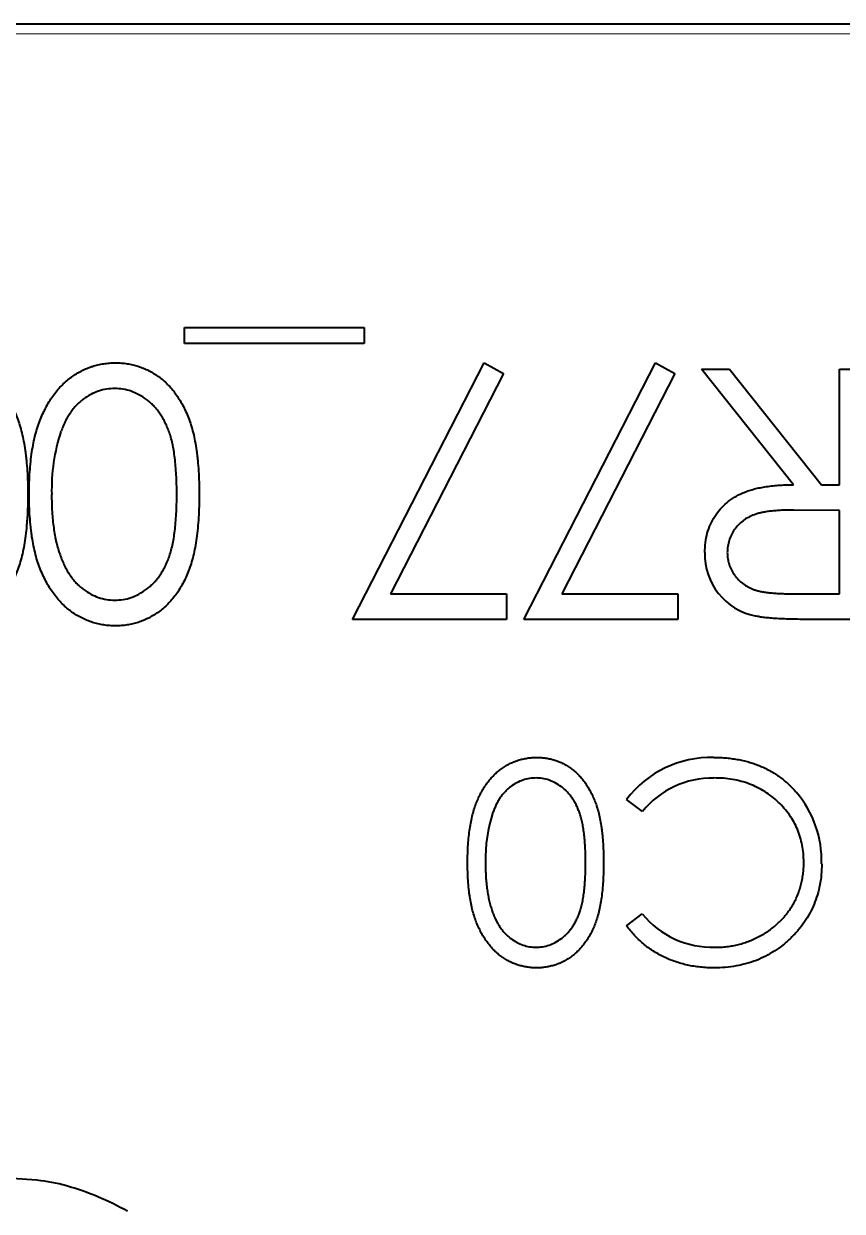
# Model space of a CAD drawing. Header units: inches. Extents: x 7.25 to 10.75, y 3.17 to 5.42.
# Drawn here: x 8.446 to 8.5747, y 4.0482 to 4.2351 of the extents above; entities that cross this region are included whole.
import ezdxf

# ---------------------------------------------------------------- set-up
doc = ezdxf.new("R2010")
doc.units = ezdxf.units.IN
doc.header["$LTSCALE"] = 0.5
doc.header["$MEASUREMENT"] = 0
doc.layers.add('TANGENT_LINES', color=7, linetype='Continuous', lineweight=15)
doc.layers.add('Visible', color=7, linetype='Continuous', lineweight=40)

msp = doc.modelspace()

# ---------------------------------------------------------------- linework, layer by layer
at = {"layer": 'TANGENT_LINES'}
msp.add_line((8.682242925906346, 4.233552488801096), (8.212951587323667, 4.23355248880109), dxfattribs=at)
at = {"layer": 'Visible'}
for p, q in [((8.211376784174062, 4.235127291950696), (8.683817729055951, 4.235127291950703)), ((8.471238289271252, 4.184791131695513), (8.471238289271252, 4.187314854691676)), ((8.471238289271252, 4.187314854691676), (8.49950398682829, 4.187314854691677)), ((8.49950398682829, 4.187314854691677), (8.49950398682829, 4.184791131695513)), ((8.49950398682829, 4.184791131695513), (8.471238289271252, 4.184791131695513)), ((8.497686906271051, 4.141383096161493), (8.518381434839595, 4.181762664100116)), ((8.518381434839595, 4.181762664100116), (8.52143356233808, 4.180082810980795)), ((8.524640267870081, 4.141383096161493), (8.545334796438626, 4.181762664100117)), ((8.545334796438626, 4.181762664100117), (8.548386923937112, 4.180082810980795)), ((8.567067206089343, 4.162582369329272), (8.552603118667578, 4.180753174901652)), ((8.552603118667578, 4.180753174901652), (8.556972314104687, 4.180753174901652)), ((8.556972314104687, 4.180753174901652), (8.571436401526451, 4.162582369329272)), ((8.574307136434587, 4.180753174901652), (8.577840348629218, 4.180753174901652)), ((8.574307136434589, 4.162582369329272), (8.574307136434587, 4.180753174901652)), ((8.52143356233808, 4.180082810980795), (8.503664975118214, 4.145421052955355)), ((8.548386923937112, 4.180082810980795), (8.530618336717245, 4.145421052955356)), ((8.571436401526451, 4.162582369329272), (8.574307136434589, 4.162582369329272)), ((8.574307136434589, 4.158544412535409), (8.567098752626794, 4.15859961897595)), ((8.574307136434589, 4.145421052955356), (8.574307136434589, 4.158544412535409)), ((8.503664975118214, 4.145421052955355), (8.521914647034226, 4.145421052955355)), ((8.521914647034226, 4.145421052955355), (8.521914647034226, 4.141383096161493)), ((8.530618336717245, 4.145421052955356), (8.548868008633256, 4.145421052955356)), ((8.548868008633256, 4.145421052955356), (8.548868008633256, 4.141383096161494)), ((8.56692524667081, 4.145421052955356), (8.574307136434589, 4.145421052955356)), ((8.521914647034226, 4.141383096161493), (8.497686906271051, 4.141383096161493)), ((8.548868008633256, 4.141383096161494), (8.524640267870081, 4.141383096161493)), ((8.577840348629218, 4.141383096161494), (8.56996160090057, 4.141383096161494)), ((8.543297369119456, 4.111170967503382), (8.540795437949061, 4.113066562525648)), ((8.540805722044471, 4.093140287790011), (8.54327034161077, 4.095026475597803))]:
    msp.add_line(p, q, dxfattribs=at)
for centre, radius, start, end in [((8.479708151632662, 4.161829662664731), 0.02935490296008465, 161.8535666274531, 181.4854622774632), ((8.56295406849305, 4.151596763902221), 0.00984455790763057, 178.1676803809444, 258.8223411680793), ((8.5539952208369, 4.10311488988305), 0.01653088128041207, 88.21998771357086, 142.9863734387144), ((8.554316679122428, 4.102254755237618), 0.01417476751519199, 89.144286737352, 141.0221431163676), ((8.55490392928626, 4.103395083892898), 0.01657305789992723, 358.3804952929358, 40.50816024135418), ((8.542089990693947, 4.103718215331386), 0.02348392236806831, 161.8535666274542, 181.4854622774596), ((8.554260537853642, 4.103979863512163), 0.01417559714040386, 219.1686858988339, 271.8700951306567), ((8.44106350499274, 3.978149268841209), 0.0752906250813689, 84.68690893811976, 89.45941577047648), ((8.44566960002541, 4.02767829416679), 0.02554788228260197, 73.99881118103579, 84.6869360597433), ((8.440461372735266, 4.009516954206972), 0.04444127932379685, 67.29128138512397, 73.99863886303079), ((8.439921260788427, 4.008226641657007), 0.04584005761499717, 60.81260976613423, 67.2911294196102)]:
    msp.add_arc(centre, radius, start, end, dxfattribs=at)
for points, knots in [([(8.433443960076826, 4.181762664100115), (8.433754467545546, 4.181757418256812), (8.434366727666287, 4.181747074477749), (8.435273954051784, 4.181640058377276), (8.436154521459839, 4.181468005466188), (8.437012775196756, 4.181227098807613), (8.437853118314772, 4.180932218668728), (8.438664100672586, 4.180548038092322), (8.439454736369095, 4.180105583829642), (8.440222927650337, 4.179601703253715), (8.440954195166313, 4.179024387648679), (8.441652823392314, 4.178385940961526), (8.44230061548549, 4.177669991257784), (8.442906844372244, 4.176887810405865), (8.443475107127824, 4.176041517606902), (8.443933140458778, 4.175254795458366), (8.444194521554275, 4.17474730279904), (8.44429191632168, 4.174549121292127), (8.44435529639592, 4.174420153802846), (8.44457923902545, 4.173949999608856), (8.444938874402999, 4.173103734245819), (8.445334344943959, 4.171965884434578), (8.445682320405778, 4.170729223400521), (8.445960237721428, 4.169381190341106), (8.4461621142353, 4.168136430385478), (8.446265387126106, 4.167339007412862), (8.44630187949029, 4.167027257761633), (8.446326351758682, 4.16681819426832), (8.446409261527108, 4.166055639501075), (8.446516105934101, 4.164700505567659), (8.446595835173952, 4.162927545631848), (8.446603047200938, 4.16170966881709), (8.446606752828693, 4.161083908800297)], [0, 0, 0, 0, 0.03378863612888435, 0.0666245952833985, 0.0992892558795274, 0.1313669571709094, 0.163592400582435, 0.196112573827988, 0.2289123473464795, 0.262169615280896, 0.2960042734452655, 0.3302324060715755, 0.3650759225315745, 0.4009684165232625, 0.437876761292654, 0.475965588035513, 0.5, 0.5, 0.5, 0.515640499538374, 0.556675158674314, 0.600028358548975, 0.646689741617229, 0.696419229102452, 0.749771654759512, 0.7839377780773982, 0.7839377780773982, 0.7839377780773982, 0.806850038173573, 0.8674296863796981, 0.931883749922903, 1, 1, 1, 1]), ([(8.446808650668386, 4.161083908800297), (8.446816063840018, 4.161685972234141), (8.44683054043546, 4.162861694205154), (8.446903500462696, 4.164577531413159), (8.447050650093141, 4.166197180541956), (8.447232030530012, 4.167722368381239), (8.447486337145534, 4.169153802070005), (8.447792755588752, 4.170490548879323), (8.448141873834059, 4.171737341505561), (8.448565584536777, 4.17288524684396), (8.448976801898443, 4.173827464630741), (8.449252520931008, 4.174384861048166), (8.449360241094546, 4.174593056391623), (8.44942327193187, 4.174714878772821), (8.449656138355037, 4.175153499608376), (8.450081799203005, 4.175885812642254), (8.45067027425881, 4.176751760416477), (8.451306152609407, 4.177547807722109), (8.45198622836603, 4.17827287217067), (8.452702239122933, 4.17893911559159), (8.45346387204117, 4.179528697546161), (8.454247774569687, 4.180060380501422), (8.455067181447864, 4.180508619815924), (8.455742047426146, 4.180822910586252), (8.456145907248242, 4.180983359982646), (8.456265140133423, 4.181028397208922), (8.45642921423495, 4.181090372077897), (8.456880781244944, 4.181248968312517), (8.457636258669707, 4.18146077254041), (8.45853905225005, 4.181630055212299), (8.459460908593517, 4.181749047929078), (8.460084103174104, 4.181758109660657), (8.460397321675856, 4.181762664100115)], [0, 0, 0, 0, 0.06506854387025561, 0.1270672031379948, 0.1855315285501355, 0.2407849061748915, 0.293004239716325, 0.342555659893992, 0.3889551744151755, 0.432815093954799, 0.474671242391046, 0.5, 0.5, 0.5, 0.5148207424503041, 0.5536550811645821, 0.5914786483317941, 0.627861043542398, 0.663639446795151, 0.698822989870328, 0.733432937781674, 0.767629981952886, 0.801074091832881, 0.834250455532269, 0.8480208185033187, 0.8480208185033187, 0.8480208185033187, 0.866969952617751, 0.8997116432825839, 0.932696477772156, 0.966173151931372, 1, 1, 1, 1]), ([(8.460397321675856, 4.181762664100115), (8.460707829144576, 4.181757418256813), (8.461320089265318, 4.18174707447775), (8.462227315650816, 4.181640058377277), (8.46310788305887, 4.181468005466188), (8.463966136795786, 4.181227098807613), (8.464806479913804, 4.180932218668728), (8.465617462271616, 4.180548038092322), (8.466408097968126, 4.180105583829642), (8.467176289249368, 4.179601703253716), (8.467907556765343, 4.17902438764868), (8.468606184991344, 4.178385940961526), (8.469253977084522, 4.177669991257785), (8.469860205971274, 4.176887810405865), (8.470428468726857, 4.176041517606902), (8.470958841304036, 4.175130544921628), (8.471446188881387, 4.174153336849032), (8.471892236002029, 4.173103734245819), (8.47228770654299, 4.171965884434578), (8.472635682004809, 4.170729223400521), (8.472913599320458, 4.169381190341107), (8.47311547583433, 4.168136430385478), (8.473218748725136, 4.167339007412862), (8.473255241089321, 4.167027257761633), (8.473279713357712, 4.16681819426832), (8.473362623126139, 4.166055639501076), (8.473469467533134, 4.164700505567659), (8.473549196772982, 4.162927545631848), (8.473556408799968, 4.16170966881709), (8.473560114427723, 4.161083908800298)], [0, 0, 0, 0, 0.03378863612888435, 0.0666245952833985, 0.0992892558795274, 0.1313669571709094, 0.1635924005824355, 0.196112573827988, 0.2289123473464795, 0.262169615280896, 0.2960042734452655, 0.3302324060715755, 0.3650759225315745, 0.4009684165232625, 0.437876761292654, 0.475965588035513, 0.515640499538374, 0.556675158674314, 0.600028358548975, 0.646689741617229, 0.696419229102452, 0.749771654759512, 0.7839377780773991, 0.7839377780773991, 0.7839377780773991, 0.806850038173573, 0.8674296863796981, 0.931883749922903, 1, 1, 1, 1]), ([(8.46027902216041, 4.177724707306253), (8.459843347414571, 4.177705712323793), (8.458973543353897, 4.177667789738116), (8.457696106450497, 4.177336816357972), (8.45646622471333, 4.176798758746361), (8.45549561508493, 4.176184040678128), (8.454759241640387, 4.175594876529025), (8.454231447548525, 4.175093136596609), (8.453747072260182, 4.174531172164671), (8.453287652952662, 4.173924889532582), (8.452866291965753, 4.173262654454255), (8.452483129293817, 4.172547665540819), (8.452133485413938, 4.171777933315595), (8.451934283536849, 4.171240590944849), (8.451832436757625, 4.170965861657152)], [0, 0, 0, 0, 0.112801787087641, 0.2252034422403035, 0.339662800450312, 0.459731034329041, 0.521784425403361, 0.5839686717932131, 0.648210363731515, 0.713910492835736, 0.7810269995615571, 0.851466220047841, 0.924058511320342, 1, 1, 1, 1]), ([(8.470026902233094, 4.161068135531571), (8.470025529159294, 4.161593990558532), (8.470022864292662, 4.162614571908918), (8.469955261283761, 4.164095031120396), (8.469861164788636, 4.165478175473277), (8.469742785983556, 4.166763465140141), (8.469565496888434, 4.167946408071517), (8.469364351571912, 4.169031922190843), (8.469123090039922, 4.170017998230396), (8.46883622678913, 4.170913253326212), (8.468509461627319, 4.171730364652594), (8.468153317906644, 4.172491111116639), (8.467767327986667, 4.17320450898676), (8.467343579917445, 4.173868827453242), (8.46687369589819, 4.174475945955042), (8.46637945981249, 4.175041253555444), (8.465838606593929, 4.175545089357116), (8.465090566261612, 4.176149462391415), (8.464102963670076, 4.176773964451263), (8.462858643830717, 4.17731779304262), (8.461580032394714, 4.177659552190574), (8.460712189468115, 4.177703014113304), (8.46027902216041, 4.177724707306253)], [0, 0, 0, 0, 0.0729549340450058, 0.141591201543288, 0.2055734725150375, 0.2653145189048605, 0.3206133264516475, 0.371476907524421, 0.4184526648531625, 0.461363898971065, 0.50180089648309, 0.540473680155394, 0.57785187203293, 0.614276413621998, 0.649659667747193, 0.684282720333054, 0.718344018991836, 0.752067718943192, 0.817642769775743, 0.8797156987693271, 0.939962376455099, 1, 1, 1, 1]), ([(8.553107863266812, 4.151911753036115), (8.553124387430012, 4.152436332390569), (8.55315663035228, 4.153459922580536), (8.5534572501912, 4.154945421808981), (8.553949674485112, 4.156331128385364), (8.554628226667443, 4.157615297540769), (8.555492337755334, 4.158772897601063), (8.556530861839736, 4.15978966312754), (8.557744378279441, 4.160640505788855), (8.558874066872683, 4.161230526089209), (8.559871976880519, 4.161608399077114), (8.560693498959123, 4.161874274879803), (8.561589640438267, 4.162079696311491), (8.56255181518074, 4.162263724790351), (8.563584027278514, 4.16240266398508), (8.564683802749709, 4.162504425452678), (8.565851925940148, 4.162568025550521), (8.566654390162343, 4.162577496921601), (8.567067206089343, 4.162582369329272)], [0, 0, 0, 0, 0.0787802355821393, 0.153720644208584, 0.2267135303087815, 0.2991911660659355, 0.371189996837668, 0.4430064143534095, 0.516689173294881, 0.593217216623412, 0.633872917807846, 0.6769891422899791, 0.722899506325827, 0.771958610506145, 0.824211323334836, 0.879378650627202, 0.937948119330418, 1, 1, 1, 1]), ([(8.446606752828693, 4.161083908800297), (8.446603063085686, 4.160452892065329), (8.446595895706713, 4.159227132962335), (8.446531082787331, 4.15777528688795), (8.446474430624184, 4.156955217250858), (8.446457159081326, 4.156728632571109), (8.446431733463621, 4.156395074909664), (8.446357523555196, 4.155539688924183), (8.446202182133785, 4.154200271359029), (8.44598128249408, 4.152745133373228), (8.445686395045369, 4.151403910100024), (8.445351043221052, 4.150170393408001), (8.444962375827332, 4.149040562624163), (8.444523821332306, 4.147999190080473), (8.44404648388593, 4.147027040626011), (8.44351148823995, 4.146125512108537), (8.442949170196357, 4.145280476572581), (8.442337638782053, 4.144504840094767), (8.441690006394253, 4.143789665871873), (8.440993320294243, 4.143140985105741), (8.440254337701832, 4.142558353575001), (8.439478067046174, 4.142047470738381), (8.438685720893721, 4.141594696303583), (8.437863141789673, 4.141221748410632), (8.437021158521071, 4.140916666769479), (8.436157996507815, 4.140667621585548), (8.435273876105056, 4.140496553059784), (8.434366747857682, 4.140389108414615), (8.433754474339866, 4.140378823137228), (8.433443960076826, 4.140373606963027)], [0, 0, 0, 0, 0.06858951174184419, 0.1332361151905642, 0.1579364661951347, 0.1579364661951347, 0.1579364661951347, 0.1942981095643235, 0.2512605020179395, 0.3044907520393915, 0.3542085150293625, 0.4004507517000455, 0.443377719431021, 0.483978807973634, 0.5232133168173589, 0.5610005732923079, 0.597855693900393, 0.6334712897196421, 0.6682645596310051, 0.702637508580378, 0.7368246435676999, 0.770429955526166, 0.803571571845132, 0.835925176671514, 0.868470045918143, 0.9008539254905381, 0.933471481585626, 0.966260089215774, 1, 1, 1, 1]), ([(8.460397321675856, 4.140373606963027), (8.46008405983442, 4.140377951731221), (8.459460779023113, 4.140386596290776), (8.458542610876155, 4.14050827366754), (8.457640435652284, 4.140665326178873), (8.45676794113153, 4.140917212544687), (8.45590863011778, 4.14121862724734), (8.455083871955765, 4.141616339159723), (8.454264548316985, 4.142048881748241), (8.45348787997844, 4.14257654732172), (8.452730661510017, 4.143159704614688), (8.452020848255358, 4.143821737227833), (8.451340295491542, 4.144544323336335), (8.450714707427675, 4.145343578721848), (8.450117272231271, 4.146207248430708), (8.449570669143336, 4.147142572504112), (8.449063529818915, 4.148147478132539), (8.448586321383411, 4.149217306721119), (8.448169015208208, 4.150380635050798), (8.447797996659416, 4.151630207138852), (8.447493884181236, 4.152977338459277), (8.44729310893575, 4.154124679901904), (8.44719440681905, 4.154823676063828), (8.447165681904659, 4.155041878594189), (8.44712728754523, 4.155333532949188), (8.44702804760386, 4.156168184491703), (8.446905110534079, 4.157577312176925), (8.446830039175158, 4.15930082351361), (8.446815904257024, 4.160479202388784), (8.446808650668386, 4.161083908800297)], [0, 0, 0, 0, 0.03378794120025404, 0.0672261112531337, 0.09984138055824929, 0.132545412477981, 0.165129804876331, 0.198010643182707, 0.2312798105720805, 0.2650439104334925, 0.299215763973783, 0.3343588397409625, 0.3696950076454845, 0.4062575751144955, 0.4438035186000605, 0.482981531123426, 0.523084852144338, 0.565266776706569, 0.609342882931077, 0.6563925906619911, 0.70588701792744, 0.758325751711764, 0.7820809802164046, 0.7820809802164046, 0.7820809802164046, 0.813832746962002, 0.8727952177377409, 0.934722567563034, 1, 1, 1, 1]), ([(8.450341862863015, 4.161068135531571), (8.450348051718235, 4.160594934490828), (8.45036015844206, 4.159669252097259), (8.450406435019731, 4.158313592022942), (8.450525935293093, 4.157025990660684), (8.450658658797323, 4.155800900987078), (8.450854353047, 4.15464510452963), (8.451065352088674, 4.15354892570959), (8.451348829982328, 4.152525944234187), (8.451651640675186, 4.1515601457717), (8.451998210575209, 4.150662496778007), (8.452379727776641, 4.149828834143795), (8.452787126594881, 4.149055056362122), (8.45322982888506, 4.148343554198973), (8.453701668248465, 4.147690200616421), (8.454219562189186, 4.14711002924587), (8.45475062060931, 4.146574817942539), (8.455505897626011, 4.145974806553045), (8.45648664781325, 4.145358195803568), (8.45771545048673, 4.144806189181753), (8.458987208281455, 4.144479496769076), (8.459848728015166, 4.144434191766922), (8.460279022160412, 4.144411563756889)], [0, 0, 0, 0, 0.0656741831955706, 0.1284727417353338, 0.1881550331005445, 0.2450799531743085, 0.299416443241135, 0.3507854678894875, 0.399898966499719, 0.446624038796894, 0.491202067066805, 0.533319379326686, 0.573791467117235, 0.612460893507213, 0.6495277590446701, 0.6854588262817329, 0.720283940525894, 0.754012214844743, 0.819093016503046, 0.88050622502692, 0.94031770863479, 1, 1, 1, 1]), ([(8.460279022160412, 4.144411563756889), (8.460714528037538, 4.14443424806327), (8.46158633317924, 4.144479658001407), (8.462871672159885, 4.144804678329219), (8.464108776136964, 4.145356580738958), (8.465092760477608, 4.145973618581782), (8.465838862147157, 4.1465725174364), (8.466368313390806, 4.147082249317862), (8.466869403856258, 4.147634054804964), (8.46732712028235, 4.148246559137638), (8.467748355648823, 4.148908536874869), (8.468149262699834, 4.14961270926723), (8.468500643841365, 4.150374877176523), (8.468828458064406, 4.151191347780853), (8.469115799798056, 4.152086652118231), (8.469354304648633, 4.153076296121333), (8.469571435111737, 4.15416440252372), (8.46972780443576, 4.155355988714685), (8.469865498011506, 4.156641552698443), (8.469954228273652, 4.158028234204823), (8.470023173984432, 4.159513777181964), (8.470025634592957, 4.160539638854449), (8.470026902233094, 4.161068135531571)], [0, 0, 0, 0, 0.0603773252519301, 0.120864643536181, 0.182579107185414, 0.2476255055353485, 0.281335950260945, 0.3151192740020365, 0.3494568436006745, 0.384605618614711, 0.4210158434021625, 0.458236747948931, 0.496894331139704, 0.537315434739382, 0.580209802437032, 0.62716709576955, 0.678437708587871, 0.7340241630348799, 0.793778448840315, 0.857735571342367, 0.926709146237917, 1, 1, 1, 1]), ([(8.473560114427723, 4.161083908800298), (8.473556424684718, 4.160452892065329), (8.473549257305743, 4.159227132962335), (8.473469522536348, 4.157441029002766), (8.473337066494556, 4.155765435198408), (8.473155543732815, 4.15420027135903), (8.472934644093112, 4.152745133373228), (8.4726397566444, 4.151403910100024), (8.472304404820083, 4.150170393408001), (8.471915737426363, 4.149040562624163), (8.471477182931336, 4.147999190080473), (8.470999845484963, 4.147027040626011), (8.470464849838981, 4.146125512108537), (8.469902531795388, 4.145280476572581), (8.469291000381084, 4.144504840094767), (8.468643367993284, 4.143789665871873), (8.467946681893274, 4.143140985105741), (8.467207699300863, 4.142558353575001), (8.466431428645205, 4.142047470738381), (8.465639082492753, 4.141594696303583), (8.464816503388706, 4.141221748410632), (8.463974520120102, 4.14091666676948), (8.463111358106847, 4.140667621585549), (8.462227237704086, 4.140496553059785), (8.461320109456713, 4.140389108414615), (8.460707835938898, 4.140378823137229), (8.460397321675856, 4.140373606963027)], [0, 0, 0, 0, 0.06858951174184419, 0.1332361151905642, 0.1942981095643235, 0.2512605020179395, 0.3044907520393915, 0.3542085150293625, 0.4004507517000455, 0.443377719431021, 0.483978807973634, 0.5232133168173589, 0.5610005732923079, 0.597855693900393, 0.6334712897196421, 0.6682645596310051, 0.702637508580378, 0.7368246435676999, 0.770429955526166, 0.803571571845132, 0.835925176671514, 0.868470045918143, 0.9008539254905381, 0.933471481585626, 0.966260089215774, 1, 1, 1, 1]), ([(8.567098752626794, 4.15859961897595), (8.566762194214817, 4.158599767956385), (8.566109848155373, 4.158600056722901), (8.565166084240214, 4.158555131184027), (8.564287340807056, 4.15850402922914), (8.56347699037888, 4.158425845557026), (8.562734633305332, 4.158325146064205), (8.562060763869566, 4.158198985645344), (8.561453880030225, 4.158052632963097), (8.56074837022544, 4.157823765974583), (8.559951245593819, 4.157477002997043), (8.559103885029602, 4.156938417793807), (8.558360394119031, 4.156291268050746), (8.557754875991401, 4.155529891151694), (8.557247550451123, 4.154706058143025), (8.556906140541418, 4.15381133144011), (8.556678605330644, 4.152874735106109), (8.55665372965021, 4.152231220483074), (8.55664107546144, 4.151903866401752)], [0, 0, 0, 0, 0.0716548250710895, 0.1388874593878474, 0.2011471656056695, 0.259076251637747, 0.312196986680819, 0.360614451384046, 0.4050108293391095, 0.445018904879657, 0.518453386676488, 0.589422714126957, 0.658039355668165, 0.727281089255689, 0.795826908360878, 0.863187593867582, 0.930403913260618, 1, 1, 1, 1]), ([(8.55664107546144, 4.151903866401752), (8.556654636661506, 4.151587282839687), (8.556681510011664, 4.150959929738415), (8.55689970913735, 4.150041037081591), (8.557272742364347, 4.149173517129295), (8.557763469228265, 4.148356249786603), (8.55837933353827, 4.147625976392141), (8.55908759598433, 4.146994359415807), (8.55988812026772, 4.146477293960672), (8.560629728957803, 4.146133633530887), (8.561297903550049, 4.145931816917666), (8.561875283025156, 4.145785130277351), (8.56253087444587, 4.145683324280521), (8.56326169638482, 4.14558689544182), (8.564069143575868, 4.145508833692021), (8.56495558257005, 4.1454549877603), (8.565915522165557, 4.145423453161084), (8.566580838970369, 4.145421871643356), (8.56692524667081, 4.145421052955356)], [0, 0, 0, 0, 0.0688014986821182, 0.1363394652859648, 0.2039814127803945, 0.273501336370602, 0.342898898776512, 0.41093836794998, 0.479129006802769, 0.5494902105016469, 0.587826649796458, 0.630813746501977, 0.678938503431036, 0.73198415042472, 0.791150269190541, 0.855310101967519, 0.925099870170592, 1, 1, 1, 1]), ([(8.56996160090057, 4.141383096161494), (8.569435828926288, 4.141384846285094), (8.56842628849424, 4.141388206716273), (8.566980019986257, 4.141406944206803), (8.565665879412578, 4.141460648995422), (8.56448455388595, 4.141506864782566), (8.563436065078568, 4.141591138588226), (8.562517197916048, 4.141671685799922), (8.561732184445843, 4.141777126303622), (8.561256978019493, 4.141875050071515), (8.561041817436001, 4.141919387298179)], [0, 0, 0, 0, 0.1762577548177995, 0.338434413880475, 0.484822050787837, 0.617157578266332, 0.734698360612476, 0.8373851838323609, 0.9263724209295839, 1, 1, 1, 1]), ([(8.515770389922524, 4.103121612239839), (8.51577632045983, 4.103603262986914), (8.515787901736184, 4.104543840563725), (8.515846269757972, 4.105916510330129), (8.515963989462328, 4.107212229633166), (8.516109093811824, 4.108432379904592), (8.516312539104243, 4.109577526855605), (8.516557673858818, 4.11064692430306), (8.516836968455062, 4.11164435840405), (8.517175937017237, 4.11256268267477), (8.51750491090657, 4.113316456904195), (8.517725486132623, 4.113762374038134), (8.517811662263451, 4.1139289303129), (8.517862086933311, 4.114026388217859), (8.518048380071845, 4.114377284886302), (8.51838890875022, 4.114963135313405), (8.518859688794864, 4.115655893532783), (8.519368391475341, 4.116292731377289), (8.51991245208064, 4.116872782936138), (8.520485260686163, 4.117405777672873), (8.52109456702075, 4.11787744323653), (8.521721689043567, 4.118302789600738), (8.522377214546108, 4.118661381052341), (8.522917107328732, 4.118912813668604), (8.523240195186409, 4.119041173185718), (8.523335581494555, 4.119077202966739), (8.523466840775775, 4.119126782861919), (8.52382809438377, 4.119253659849615), (8.52443247632358, 4.11942310323193), (8.525154711187856, 4.11955852936944), (8.525892196262628, 4.119653723542863), (8.5263907519271, 4.119660972928127), (8.5266413267285, 4.119664616479694)], [0, 0, 0, 0, 0.0650685438702569, 0.1270672031379952, 0.185531528550135, 0.2407849061748925, 0.2930042397163265, 0.3425556598939925, 0.388955174415176, 0.4328150939547985, 0.474671242391047, 0.5, 0.5, 0.5, 0.5148207424503041, 0.5536550811645821, 0.5914786483317941, 0.627861043542399, 0.6636394467951521, 0.698822989870328, 0.733432937781675, 0.767629981952887, 0.801074091832881, 0.834250455532269, 0.8480208185033195, 0.8480208185033195, 0.8480208185033195, 0.866969952617751, 0.8997116432825849, 0.932696477772156, 0.966173151931373, 1, 1, 1, 1]), ([(8.5266413267285, 4.119664616479694), (8.526889732703477, 4.119660419805052), (8.52737954080007, 4.119652144781801), (8.528105321908468, 4.119566531901423), (8.528809775834912, 4.119428889572553), (8.529496378824446, 4.119236164245692), (8.530168653318858, 4.119000260134584), (8.530817439205109, 4.118692915673459), (8.531449947762315, 4.118338952263315), (8.53206450078731, 4.117935847802574), (8.53264951480009, 4.117473995318545), (8.53320841738089, 4.116963237968823), (8.533726651055433, 4.11639047820583), (8.534211634164835, 4.115764733524294), (8.5346662443693, 4.115087699285123), (8.535090542431044, 4.114358921136904), (8.535480420492926, 4.113577154678827), (8.535837258189439, 4.112737472596257), (8.536153634622206, 4.111827192747264), (8.536432014991663, 4.110837863920018), (8.536654348844182, 4.109759437472487), (8.53681585005528, 4.108763629507984), (8.536898468367925, 4.108125691129891), (8.536927662259272, 4.107876291408909), (8.536947240073985, 4.107709040614258), (8.537013567888726, 4.107098996800462), (8.537099043414322, 4.106014889653729), (8.537162826806203, 4.10459652170508), (8.53716859642779, 4.103622220253273), (8.537171560929995, 4.10312161223984)], [0, 0, 0, 0, 0.0337886361288849, 0.0666245952833987, 0.0992892558795278, 0.13136695717091, 0.1635924005824355, 0.1961125738279885, 0.22891234734648, 0.2621696152808965, 0.296004273445266, 0.330232406071575, 0.3650759225315735, 0.400968416523262, 0.4378767612926535, 0.475965588035514, 0.515640499538374, 0.556675158674314, 0.600028358548975, 0.646689741617228, 0.696419229102452, 0.749771654759512, 0.7839377780773913, 0.7839377780773913, 0.7839377780773913, 0.806850038173573, 0.8674296863796971, 0.931883749922903, 1, 1, 1, 1]), ([(8.55450953791364, 4.119664616479694), (8.554848288573327, 4.119662258841397), (8.555518126054514, 4.119657596903616), (8.55650709119838, 4.119582076836926), (8.55746987707736, 4.11947904208408), (8.558403731978297, 4.119323900297228), (8.559313752001213, 4.119140824121265), (8.56019168751969, 4.118895413487968), (8.561046177601655, 4.118620505352119), (8.561873789216468, 4.118297400859478), (8.562675226335, 4.11793280079165), (8.563447904052595, 4.117520728270605), (8.564191466998818, 4.117064648498626), (8.564913225566695, 4.116574614659043), (8.565602517658258, 4.116034886408239), (8.566265316536525, 4.115452959438579), (8.566905338819833, 4.114830795112357), (8.567301313487926, 4.114382157511976), (8.567500402036394, 4.114156591040567)], [0, 0, 0, 0, 0.0696628008990768, 0.1377495622582726, 0.203916743517783, 0.268779862329336, 0.332413706477224, 0.3947535404471395, 0.456180031659168, 0.5169956491967189, 0.577395937965952, 0.637198343509276, 0.696999184261454, 0.7567561942255601, 0.8165539052726081, 0.8769479965978709, 0.938131787920596, 1, 1, 1, 1]), ([(8.526546687116145, 4.116434251044605), (8.526198147319473, 4.116419055058636), (8.525502304070933, 4.116388716990095), (8.524480354548214, 4.11612393828598), (8.523496449158479, 4.11569349219669), (8.52271996145576, 4.115201717742104), (8.522130862700125, 4.114730386422822), (8.521708627426635, 4.114328994476889), (8.52132112719596, 4.113879422931339), (8.520953591749945, 4.113394396825667), (8.520616502960419, 4.112864608763006), (8.52030997282287, 4.112292617632257), (8.520030257718966, 4.111676831852078), (8.519870896217293, 4.111246957955481), (8.519789418793914, 4.111027174525323)], [0, 0, 0, 0, 0.1128017870876406, 0.2252034422403025, 0.3396628004503115, 0.45973103432904, 0.52178442540336, 0.5839686717932111, 0.648210363731514, 0.713910492835735, 0.7810269995615571, 0.851466220047841, 0.92405851132034, 1, 1, 1, 1]), ([(8.534344991174292, 4.103108993624859), (8.53434389271525, 4.103529677646428), (8.534341760821945, 4.104346142726737), (8.534287678414826, 4.105530510095918), (8.534212401218724, 4.106637025578223), (8.534117698174661, 4.107665257311714), (8.533975866898562, 4.108611611656815), (8.533814950645345, 4.109480022952276), (8.533621941419753, 4.110268883783919), (8.53339245081912, 4.110985087860572), (8.53313103868967, 4.111638776921676), (8.532846123713131, 4.112247374092912), (8.53253733177715, 4.11281809238901), (8.532198333321771, 4.113349547162195), (8.531822426106368, 4.113835241963635), (8.531427037237808, 4.114287488043956), (8.530994354662958, 4.114690556685295), (8.530395922397105, 4.115174055112733), (8.529605840323876, 4.115673656760611), (8.528610384452389, 4.116108719633698), (8.527587495303587, 4.116382126952061), (8.526893220962307, 4.116416896490245), (8.526546687116145, 4.116434251044605)], [0, 0, 0, 0, 0.0729549340450044, 0.1415912015432876, 0.205573472515038, 0.26531451890486, 0.320613326451647, 0.37147690752442, 0.4184526648531615, 0.461363898971064, 0.501800896483089, 0.540473680155394, 0.57785187203293, 0.614276413621997, 0.649659667747193, 0.684282720333054, 0.718344018991836, 0.752067718943191, 0.817642769775743, 0.8797156987693271, 0.939962376455099, 1, 1, 1, 1]), ([(8.56866762392212, 4.103140540162311), (8.568656242345028, 4.103606053473689), (8.568633896128096, 4.104520027113304), (8.568435863886005, 4.105858942577293), (8.568132517289348, 4.107142855811268), (8.567685326817331, 4.108363073557541), (8.56712291384735, 4.10952976780907), (8.566421177537027, 4.110628790008655), (8.565605367913253, 4.11167624115471), (8.56466711581298, 4.112646752587954), (8.563637564933783, 4.113533252767807), (8.562532979019721, 4.114313913741251), (8.561356065634536, 4.114964665460511), (8.56011983100603, 4.115506181526205), (8.558814758974036, 4.115922439978011), (8.557443197236472, 4.116215480477406), (8.556008128652042, 4.116406636202865), (8.555027526629774, 4.11642493710856), (8.554528465836112, 4.116434251044605)], [0, 0, 0, 0, 0.06432246778181899, 0.1262886335379616, 0.186724295500042, 0.2464168158680675, 0.3055837265637825, 0.365436772767612, 0.426332987185888, 0.488845856906345, 0.551730190263503, 0.613923090908552, 0.675487543519686, 0.737336954842179, 0.8002313699638071, 0.864503875476207, 0.931041541922736, 1, 1, 1, 1]), ([(8.526641326728502, 4.086553370770023), (8.526390717255351, 4.086556846584578), (8.525892092606306, 4.086563762232222), (8.525157558088738, 4.086661104133634), (8.524435817909643, 4.0867867461427), (8.523737822293038, 4.086988255235351), (8.52305037348204, 4.087229386997474), (8.522390566952428, 4.08754755652738), (8.521735108041403, 4.087893590598194), (8.521113773370567, 4.088315723056978), (8.52050799859583, 4.088782248891352), (8.519940147992102, 4.089311874981868), (8.519395705781049, 4.08988994386867), (8.518895235329955, 4.09052934817708), (8.518417287172833, 4.091220283944168), (8.517980004702483, 4.091968543202891), (8.517574293242948, 4.092772467705633), (8.517192526494544, 4.093628330576497), (8.516858681554382, 4.09455899324024), (8.516561866715348, 4.095558650910682), (8.516318576732804, 4.096636355967023), (8.516157956536414, 4.097554229121125), (8.516078994843054, 4.098113426050664), (8.516056014911543, 4.098287988074953), (8.516025299424, 4.098521311558952), (8.515945907470904, 4.099189032792964), (8.515847557815079, 4.100316334941142), (8.51578750072794, 4.10169514401049), (8.515776192793435, 4.102637847110628), (8.515770389922524, 4.103121612239839)], [0, 0, 0, 0, 0.0337879412002536, 0.06722611125313349, 0.0998413805582491, 0.1325454124779806, 0.165129804876331, 0.198010643182707, 0.2312798105720805, 0.2650439104334925, 0.299215763973783, 0.3343588397409625, 0.369695007645484, 0.4062575751144955, 0.4438035186000605, 0.482981531123426, 0.523084852144338, 0.565266776706569, 0.609342882931078, 0.6563925906619911, 0.705887017927441, 0.758325751711763, 0.7820809802164144, 0.7820809802164144, 0.7820809802164144, 0.813832746962003, 0.8727952177377419, 0.934722567563035, 1, 1, 1, 1]), ([(8.518596959678229, 4.103108993624859), (8.518601910762404, 4.102730432792264), (8.518611596141463, 4.101989886877409), (8.518648617403601, 4.100905358817956), (8.518744217622292, 4.099875277728149), (8.518850396425675, 4.098895205989264), (8.519006951825414, 4.097970568823306), (8.519175751058755, 4.097093625767274), (8.519402533373677, 4.096275240586951), (8.519644781927965, 4.095502601816961), (8.519922037847984, 4.094784482622007), (8.520227251609128, 4.094117552514637), (8.520553170663721, 4.093498530289299), (8.520907332495865, 4.09292932855878), (8.521284803986587, 4.092406645692739), (8.521699119139164, 4.091942508596298), (8.522123965875265, 4.091514339553633), (8.522728187488624, 4.091034330442037), (8.523512787638415, 4.090541041842456), (8.5244958297772, 4.090099436545004), (8.52551323601298, 4.089838082614863), (8.526202451799948, 4.089801838613139), (8.526546687116145, 4.089783736205113)], [0, 0, 0, 0, 0.0656741831955706, 0.128472741735334, 0.1881550331005445, 0.245079953174309, 0.2994164432411355, 0.3507854678894875, 0.399898966499719, 0.446624038796894, 0.491202067066805, 0.533319379326685, 0.573791467117236, 0.612460893507213, 0.6495277590446701, 0.6854588262817329, 0.720283940525894, 0.754012214844743, 0.819093016503046, 0.88050622502692, 0.940317708634791, 1, 1, 1, 1]), ([(8.526546687116145, 4.089783736205113), (8.526895091817845, 4.089801883650217), (8.527592535931207, 4.089838211600727), (8.528620807115724, 4.090098227862977), (8.529610490297387, 4.090539749790768), (8.530397677769903, 4.091033380065028), (8.530994559105542, 4.091512499148722), (8.53141812010046, 4.091920284653891), (8.531818992472822, 4.092361729043573), (8.532185165613695, 4.092851732509712), (8.532522153906875, 4.093381314699497), (8.532842879547683, 4.093944652613386), (8.533123984460907, 4.094554386940819), (8.533386235839341, 4.095207563424283), (8.53361610922626, 4.095923806894186), (8.533806913106723, 4.096715522096669), (8.533980617477205, 4.097586007218577), (8.534105712936423, 4.098539276171349), (8.53421586779702, 4.099567727358356), (8.534286852006737, 4.10067707256346), (8.534342008575361, 4.101865506945173), (8.534343977062182, 4.102686196283161), (8.534344991174292, 4.103108993624859)], [0, 0, 0, 0, 0.0603773252519299, 0.1208646435361814, 0.1825791071854145, 0.2476255055353485, 0.281335950260945, 0.3151192740020365, 0.349456843600675, 0.3846056186147105, 0.4210158434021625, 0.45823674794893, 0.496894331139704, 0.537315434739381, 0.580209802437032, 0.62716709576955, 0.678437708587871, 0.7340241630348799, 0.793778448840315, 0.857735571342367, 0.926709146237917, 1, 1, 1, 1]), ([(8.537171560929995, 4.10312161223984), (8.53716860913559, 4.102616798851865), (8.53716287523241, 4.10163619156947), (8.537099087416895, 4.100207308401814), (8.53699312258346, 4.098866833358327), (8.536847904374067, 4.097614702286825), (8.536671184662305, 4.096450591898185), (8.536435274703337, 4.095377613279621), (8.536166993243882, 4.094390799926003), (8.535856059328905, 4.093486935298932), (8.535505215732885, 4.09265383726398), (8.535123345775785, 4.09187611770041), (8.534695349259001, 4.091154894886431), (8.534245494824127, 4.090478866457667), (8.533756269692683, 4.089858357275416), (8.533238163782443, 4.0892862178971), (8.532680814902434, 4.088767273284194), (8.532089628828507, 4.088301168059602), (8.531468612303978, 4.087892461790307), (8.530834735382017, 4.087530242242468), (8.53017667209878, 4.087231883928108), (8.529503085483897, 4.086987818615186), (8.528812555873293, 4.08678858246804), (8.528105259551085, 4.08665172764743), (8.527379556953186, 4.086565771931294), (8.526889738138934, 4.086557543709384), (8.526641326728502, 4.086553370770023)], [0, 0, 0, 0, 0.0685895117418439, 0.1332361151905636, 0.1942981095643235, 0.2512605020179395, 0.3044907520393915, 0.3542085150293625, 0.4004507517000455, 0.44337771943102, 0.483978807973633, 0.5232133168173579, 0.5610005732923079, 0.597855693900392, 0.6334712897196421, 0.6682645596310041, 0.702637508580377, 0.736824643567699, 0.770429955526165, 0.803571571845132, 0.835925176671513, 0.868470045918143, 0.9008539254905371, 0.933471481585626, 0.966260089215773, 1, 1, 1, 1]), ([(8.571494193677824, 4.102926023707638), (8.571480198685185, 4.102359495441799), (8.571452664410867, 4.101244886446865), (8.571218731493236, 4.099609125337401), (8.57084240936778, 4.098041958643559), (8.570307904183572, 4.096546311898111), (8.569630240729754, 4.095114318375212), (8.56879310584706, 4.093756917206738), (8.567806224927182, 4.092465427446049), (8.566677337928905, 4.091259445432123), (8.565439386655116, 4.090156729098064), (8.564113683043066, 4.08918659453115), (8.56270282187796, 4.088379237806749), (8.561222346272329, 4.087704356705052), (8.559661170285228, 4.087185621378745), (8.558022624781287, 4.086822488090214), (8.556309788652772, 4.086596462296829), (8.555141172898896, 4.086567888997366), (8.554547393758584, 4.086553370770024)], [0, 0, 0, 0, 0.0645578459297187, 0.1270135315497586, 0.1879548102020905, 0.2480139127896345, 0.307747681848837, 0.3682345146974855, 0.4294698439426695, 0.492743436746585, 0.556257768706083, 0.618216785543143, 0.679655475587555, 0.7412455456206289, 0.8034152647056969, 0.8668154615439919, 0.932328311949265, 1, 1, 1, 1]), ([(8.554724054368315, 4.089783736205113), (8.555039764598614, 4.089787371413291), (8.555668254970483, 4.089794608091484), (8.556600974641825, 4.089890078284706), (8.557516277689887, 4.090024262401528), (8.558413568721674, 4.090223365424741), (8.559291705591896, 4.090475087523396), (8.56015642908115, 4.090775878678702), (8.56099521977675, 4.091148025610461), (8.561819680311434, 4.091559348944331), (8.562609596509986, 4.09202393635934), (8.563356991128227, 4.092530698666905), (8.564059181993759, 4.093073932633759), (8.564716564440179, 4.093655793294453), (8.565330400133833, 4.094273222793477), (8.565892964851795, 4.094933138378748), (8.566411774888586, 4.095628485348254), (8.566883873442348, 4.096359841151718), (8.56730887177469, 4.097120394338146), (8.567666229286653, 4.097914487208172), (8.56797834292018, 4.098728523287545), (8.568229201293597, 4.099568273517038), (8.568426217577416, 4.10042815647855), (8.56856242556843, 4.101311734427898), (8.568656789330339, 4.102217332148997), (8.568663992839854, 4.102831138173517), (8.56866762392212, 4.103140540162311)], [0, 0, 0, 0, 0.04395321799080995, 0.0874985086601254, 0.130457607923168, 0.172745374914039, 0.215394780970427, 0.2576399181299115, 0.3001412022856355, 0.343108289852268, 0.3859103169284639, 0.427669274624393, 0.468799915379596, 0.509472200352729, 0.549861877447961, 0.589957326837552, 0.6301457544048179, 0.6706075938813509, 0.711121353040231, 0.751363119132772, 0.791783587116817, 0.832465363994935, 0.873323918347276, 0.914546243100596, 0.9569252153312381, 1, 1, 1, 1]), ([(8.554547393758584, 4.086553370770024), (8.554185509933651, 4.086557713244512), (8.55346919734683, 4.086566308735441), (8.552409538724586, 4.086649998852799), (8.551377949995024, 4.086789804937971), (8.550373346234105, 4.086979093197173), (8.549392823061341, 4.087217463569452), (8.5484382148774, 4.087514549408866), (8.547511859274865, 4.087868250976019), (8.546614057197258, 4.088272161771425), (8.545750869303365, 4.088726357149763), (8.54492283748847, 4.08922547974165), (8.544133262891096, 4.089767007614573), (8.54338624938335, 4.090356484784333), (8.542680883007133, 4.090989021608538), (8.54200670030564, 4.091657208796009), (8.541383326088647, 4.09237819254557), (8.540998609171716, 4.09288579102208), (8.540805722044471, 4.093140287790011)], [0, 0, 0, 0, 0.0685388839307457, 0.1356658183200902, 0.201189590091865, 0.265648697598615, 0.3292252713561485, 0.392226354853887, 0.454892777259883, 0.516942032185517, 0.5785974336434629, 0.639539567983463, 0.699983577475742, 0.759836562333854, 0.819651087651731, 0.8793700201307769, 0.939519243234356, 1, 1, 1, 1])]:
    msp.add_open_spline(points, degree=3, knots=knots, dxfattribs=at)

doc.saveas('drawing.dxf')
